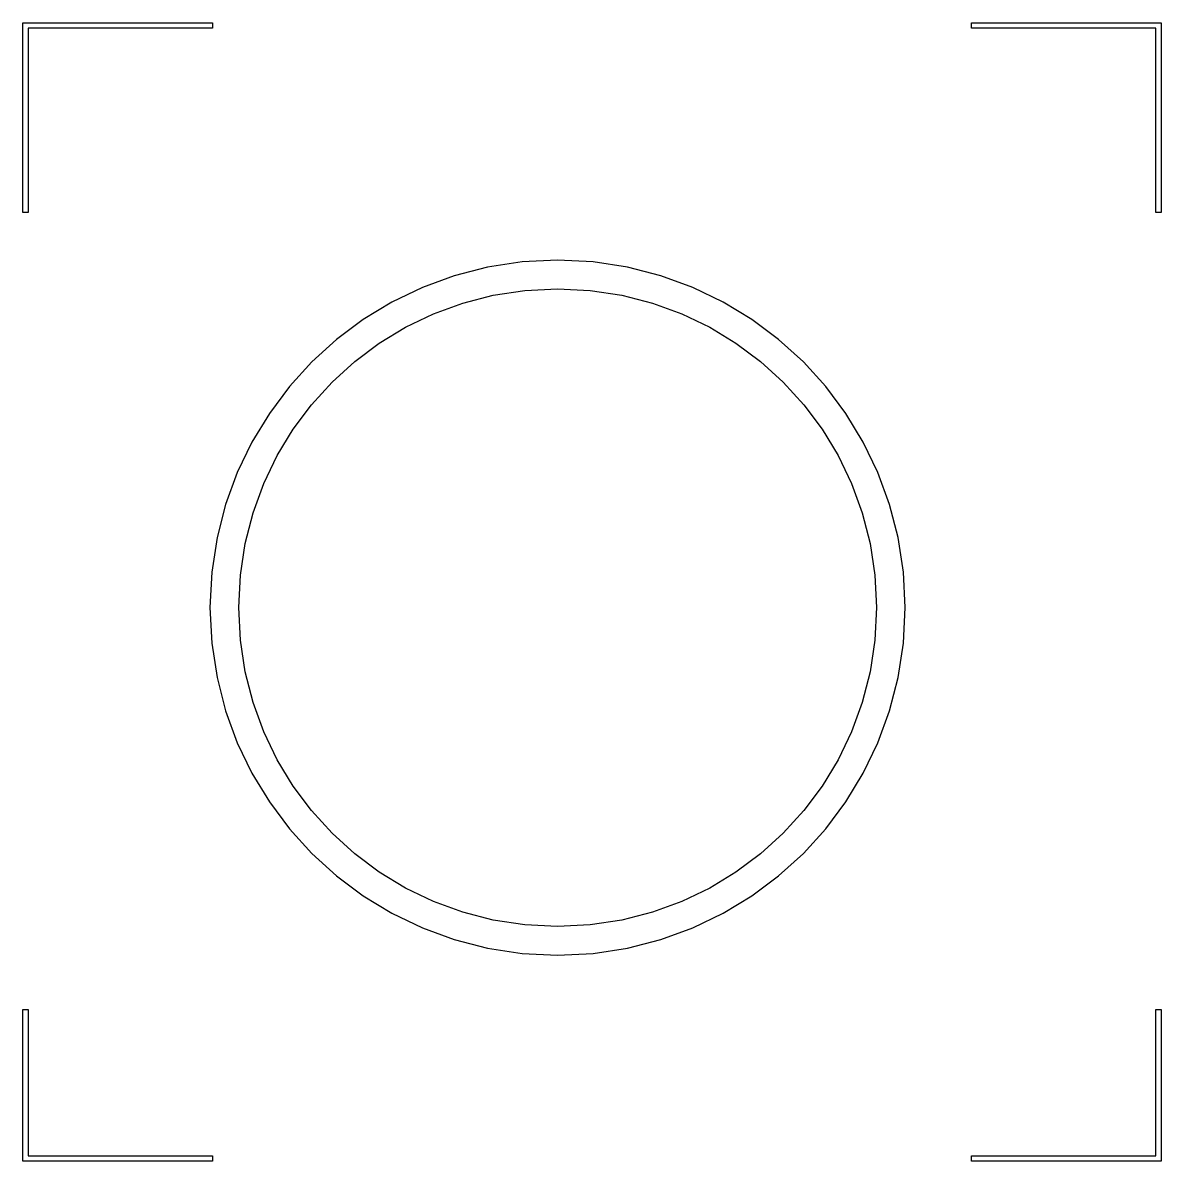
# Model space of a CAD drawing. Extents: x 0 to 6, y 0 to 6.
import ezdxf

# ---------------------------------------------------------------- set-up
doc = ezdxf.new("R2010")
doc.units = 0
doc.layers.add('Layer_1', color=7, linetype='CONTINUOUS')

msp = doc.modelspace()

# ---------------------------------------------------------------- linework, layer by layer
at = {"layer": 'Layer_1', "color": 7}
for points in [[(1.000015, 6.000001), (1.000015, 5.971615), (0.028332, 5.971615), (0.028332, 4.999986), (0, 4.999986), (0, 5.985779), (0, 6.000001), (1.000015, 6.000001), (1.000015, 6.000001)], [(5.999999, 6.000001), (5.999999, 4.999986), (5.971667, 4.999986), (5.971667, 5.971615), (4.999984, 5.971615), (4.999984, 6.000001), (5.999999, 6.000001), (5.999999, 6.000001)], [(1.000015, 5.999999), (1.000015, 5.971613), (0.028332, 5.971613), (0.028332, 4.999984), (0, 4.999984), (0, 5.985778), (0, 5.999999), (1.000015, 5.999999), (1.000015, 5.999999)], [(5.999999, 5.999999), (5.999999, 4.999984), (5.971667, 4.999984), (5.971667, 5.971613), (4.999984, 5.971613), (4.999984, 5.999999), (5.999999, 5.999999), (5.999999, 5.999999)], [(0.028332, 0.79998), (0.028332, 0.028334), (1.000015, 0.028334), (1.000015, 0.000001), (0, 0.000001), (0, 0.79998), (0.028332, 0.79998), (0.028332, 0.79998)], [(0.028332, 0.799979), (0.028332, 0.028332), (1.000015, 0.028332), (1.000015, 0), (0, 0), (0, 0.799979), (0.028332, 0.799979), (0.028332, 0.799979)], [(5.999999, 0.79998), (5.999999, 0.000001), (4.999984, 0.000001), (4.999984, 0.028334), (5.971667, 0.028334), (5.971667, 0.79998), (5.999999, 0.79998), (5.999999, 0.79998)], [(5.999999, 0.799979), (5.999999, 0), (4.999984, 0), (4.999984, 0.028332), (5.971667, 0.028332), (5.971667, 0.799979), (5.999999, 0.799979), (5.999999, 0.799979)]]:
    msp.add_lwpolyline(points, close=True, dxfattribs=at)
for points in [[(2.818747, 4.749575), (2.631576, 4.740106), (2.449778, 4.712317), (2.274277, 4.667132), (2.105999, 4.605476), (1.945869, 4.528273), (1.794811, 4.43645), (1.65375, 4.330929), (1.523611, 4.212637), (1.405319, 4.082499), (1.299799, 3.941438), (1.207975, 3.79038), (1.130773, 3.630249), (1.069117, 3.461971), (1.023931, 3.286471), (0.996142, 3.104672), (0.986674, 2.917501), (0.996142, 2.73033), (1.023931, 2.548531), (1.069117, 2.373031), (1.130773, 2.204753), (1.207975, 2.044622), (1.299799, 1.893564), (1.405319, 1.752503), (1.523611, 1.622364), (1.65375, 1.504073), (1.794811, 1.398552), (1.945869, 1.306728), (2.105999, 1.229526), (2.274277, 1.16787), (2.449778, 1.122685), (2.631576, 1.094895), (2.818747, 1.085427), (3.005919, 1.094895), (3.187717, 1.122685), (3.363218, 1.16787), (3.531495, 1.229526), (3.691626, 1.306728), (3.842684, 1.398552), (3.983745, 1.504073), (4.113883, 1.622364), (4.232175, 1.752503), (4.337696, 1.893564), (4.429519, 2.044622), (4.506722, 2.204753), (4.568378, 2.373031), (4.613563, 2.548531), (4.641352, 2.73033), (4.650821, 2.917501), (4.641352, 3.104672), (4.613563, 3.286471), (4.568378, 3.461971), (4.506722, 3.630249), (4.429519, 3.79038), (4.337696, 3.941438), (4.232175, 4.082499), (4.113883, 4.212637), (3.983745, 4.330929), (3.842684, 4.43645), (3.691626, 4.528273), (3.531495, 4.605476), (3.363218, 4.667132), (3.187717, 4.712317), (3.005919, 4.740106), (2.818747, 4.749575), (2.818747, 4.749575)], [(2.818747, 4.598101), (2.990729, 4.589435), (3.157708, 4.563995), (3.318844, 4.522623), (3.473296, 4.466159), (3.620224, 4.395445), (3.758786, 4.31132), (3.888142, 4.214627), (4.007451, 4.106205), (4.115873, 3.986896), (4.212566, 3.857539), (4.296691, 3.718977), (4.367405, 3.572049), (4.423868, 3.417597), (4.46524, 3.256461), (4.49068, 3.089482), (4.499347, 2.917501), (4.49068, 2.74552), (4.46524, 2.578541), (4.423868, 2.417405), (4.367405, 2.262953), (4.296691, 2.116025), (4.212566, 1.977463), (4.115873, 1.848106), (4.007451, 1.728797), (3.888142, 1.620375), (3.758786, 1.523682), (3.620224, 1.439557), (3.473296, 1.368843), (3.318844, 1.312379), (3.157708, 1.271007), (2.990729, 1.245567), (2.818747, 1.236901), (2.646765, 1.245567), (2.479785, 1.271007), (2.318646, 1.312379), (2.16419, 1.368843), (2.017258, 1.439557), (1.878691, 1.523682), (1.74933, 1.620375), (1.630015, 1.728797), (1.521588, 1.848106), (1.42489, 1.977463), (1.340761, 2.116025), (1.270042, 2.262953), (1.213575, 2.417405), (1.1722, 2.578541), (1.146759, 2.74552), (1.138091, 2.917501), (1.146759, 3.089482), (1.1722, 3.256461), (1.213575, 3.417597), (1.270042, 3.572049), (1.340761, 3.718977), (1.42489, 3.857539), (1.521588, 3.986896), (1.630015, 4.106205), (1.74933, 4.214627), (1.878691, 4.31132), (2.017258, 4.395445), (2.16419, 4.466159), (2.318646, 4.522623), (2.479785, 4.563995), (2.646765, 4.589435), (2.818747, 4.598101), (2.818747, 4.598101)]]:
    msp.add_lwpolyline(points, dxfattribs=at)

doc.saveas('drawing.dxf')
